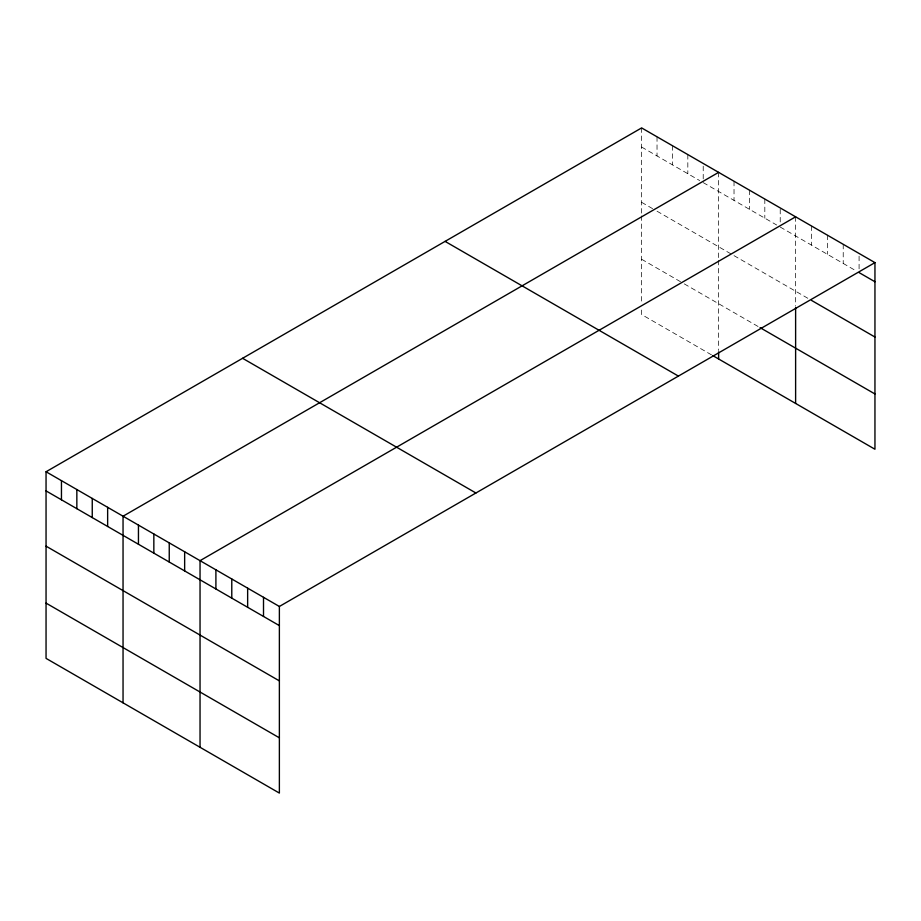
<?xml version="1.0" encoding="UTF-8"?>
<svg xmlns="http://www.w3.org/2000/svg" width="921" height="921" viewBox="0 0 921 921"><rect width="100%" height="100%" fill="white"/><g stroke="black" fill="none" stroke-linecap="round" stroke-linejoin="round"><path stroke-width="0.69" stroke-dasharray="4.61 3.45" d="M641.626 147.049L699.672 180.562M703.218 182.611L776.668 225.012M780.225 227.061L856.645 271.188M641.626 202.321L654.658 209.838M657.03 211.208L731.654 254.288M734.025 255.658L810.261 299.682M641.626 259.262L683.083 283.196M684.268 283.875L758.904 326.967M711.519 354.873L641.626 314.533L641.626 308.857M859.086 256.188L859.086 269.865M843.222 244.295L843.222 263.441M827.357 235.143L827.357 254.277M811.482 225.979L811.482 245.113M795.617 216.815L795.617 306.14M780.225 209.297L780.225 222.963M764.821 199.04L764.821 218.173M749.418 190.14L749.418 209.286M734.025 181.253L734.025 200.398M718.622 172.365L718.622 258.974M718.622 260.332L718.622 350.475M703.218 166.206L703.218 179.883M687.826 154.578L687.826 173.724M672.422 145.691L672.422 164.836M657.03 136.803L657.03 155.937M641.626 127.915L641.626 214.524M641.626 215.871L641.626 303.193"/><path stroke-width="1.38" d="M46.05 471.759L279.374 606.467L279.374 793.085L46.05 658.377L46.05 471.759L641.626 127.915L874.95 262.623L874.95 449.241L712.704 355.564M718.622 172.365L123.046 516.221L123.046 702.838M795.617 216.815L200.041 560.67L200.041 747.288M279.374 606.467L874.95 262.623M859.086 272.593L874.95 281.757M811.482 300.384L874.95 337.028M760.078 327.646L874.95 393.969M445.085 241.383L678.409 376.09M242.591 358.292L475.915 493M46.05 490.905L279.374 625.612M46.05 546.165L279.374 680.884M46.05 603.117L279.374 737.825M795.617 307.499L795.617 403.433M718.622 351.891L718.622 358.983M263.51 597.315L263.51 616.448M247.645 588.151L247.645 607.284M231.781 578.987L231.781 598.132M215.905 569.834L215.905 588.968M184.649 551.783L184.649 570.916M169.245 542.895L169.245 562.029M153.842 533.996L153.842 553.141M138.449 525.108L138.449 544.242M107.642 507.321L107.642 526.467M92.25 498.434L92.25 517.579M76.846 489.546L76.846 508.68M61.454 480.658L61.454 499.792"/></g></svg>
